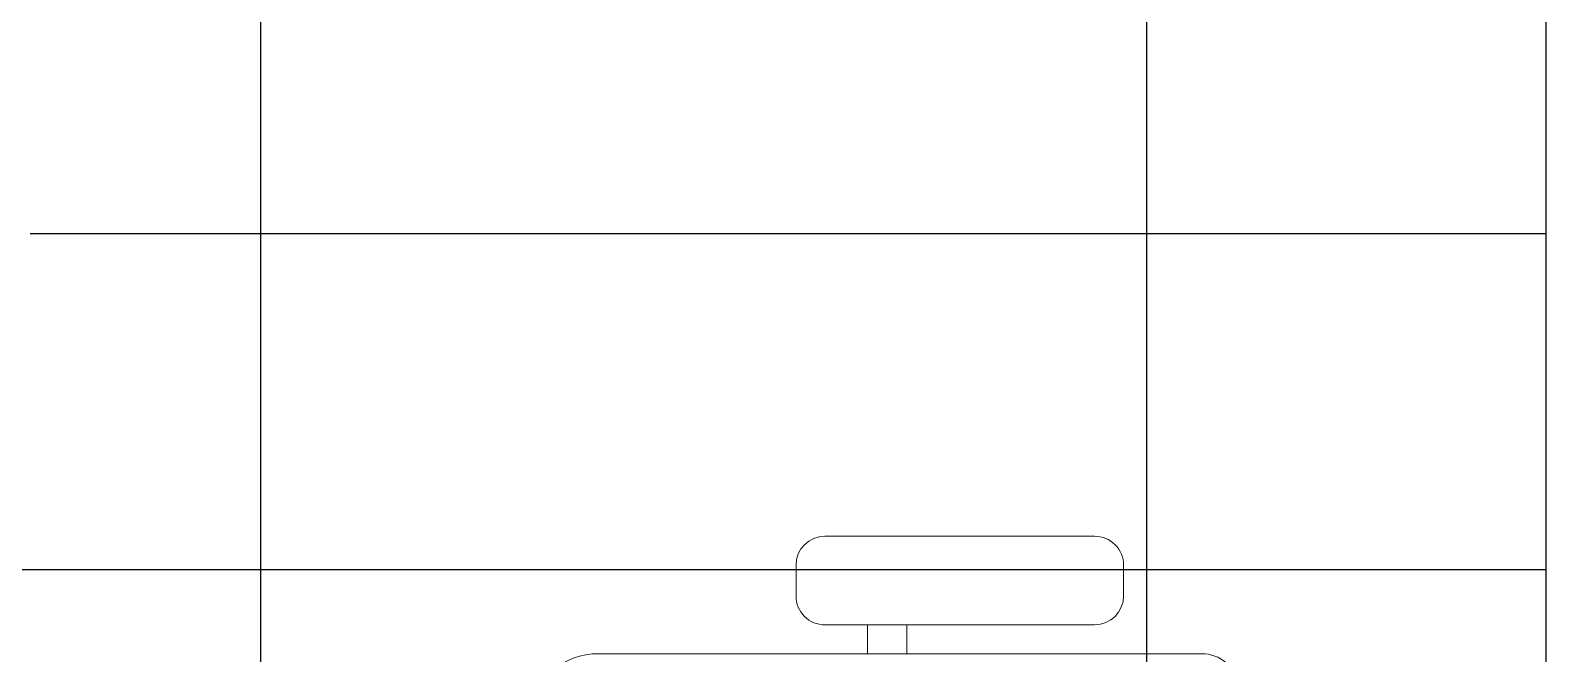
# Model space of a CAD drawing. Extents: x -509638 to 57327, y -29287 to 19916.
# Drawn here: x 37450 to 38476, y -11087 to -10665 of the extents above; entities that cross this region are included whole.
import ezdxf

# ---------------------------------------------------------------- set-up
doc = ezdxf.new("R2010")
doc.units = 0
doc.header["$LTSCALE"] = 0.25
doc.linetypes.add('DASHDOT', pattern=[25.4, 12.7, -6.35, 0, -6.35])
doc.layers.add('01-First Floor$0$FALSE CEILING', color=251, linetype='Continuous')
for name, color, linetype, lineweight in [('01-First Floor$0$LOADING', 253, 'Continuous', 5), ('01-First Floor$0$Walls', 251, 'Continuous', 5), ('E-LITE-CLNG-CNDT', 6, 'DASHDOT', 35)]:
    doc.layers.add(name, color=color, linetype=linetype, lineweight=lineweight)

# ---------------------------------------------------------------- blocks, each defined once
blk = doc.blocks.new('01-First Floor$0$GF21018-P')
at = {"color": 0}
for p, q in [((-0.2207, 0.4756), (-0.2207, 0.0675)), ((-0.2806, 0.3422), (-0.2598, 0.3422)), ((-0.3002, 0.3226), (-0.3002, 0.14)), ((-0.2402, 0.3226), (-0.2402, 0.14)), ((-0.2402, 0.2937), (-0.2207, 0.2937)), ((-0.2402, 0.2671), (-0.2207, 0.2671)), ((-0.2806, 0.1204), (-0.2598, 0.1204))]:
    blk.add_line(p, q, dxfattribs=at)
for centre, radius, start, end in [((-0.1707, 0.4756), 0.05, 99.6329, 180), ((-0.2806, 0.3226), 0.0196, 90, 180), ((-0.2598, 0.3226), 0.0196, 360, 90), ((-0.2806, 0.14), 0.0196, 180, 270), ((-0.2598, 0.14), 0.0196, 270, 360), ((-0.1957, 0.0675), 0.025, 180, 261.4721)]:
    blk.add_arc(centre, radius, start, end, dxfattribs=at)
blk = doc.blocks.new('01-First Floor')
at = {"layer": '01-First Floor$0$FALSE CEILING', "linetype": 'Continuous'}
for p, q in [((37606, -12830), (37606, -8830)), ((38206, -12830), (38206, -8830)), ((34976, -11030), (38476, -11030))]:
    blk.add_line(p, q, dxfattribs=at)
at = {"layer": '01-First Floor$0$FALSE CEILING'}
blk.add_line((37449.9, -10802.6, -0.1), (38476, -10802.6, -0.1), dxfattribs=at)
blk.add_lwpolyline([(34976, -12830), (34976, -10710), (34976, -10710), (34976, -8830), (38476, -8830), (38476, -12830), (34976, -12830)], dxfattribs=at)
at = {"layer": '01-First Floor$0$LOADING'}
blk.add_line((37449.9, -10802.6, -0.1), (38476, -10802.6, -0.1), dxfattribs=at)
at = {"layer": '01-First Floor$0$Walls'}
blk.add_line((38476, -8830), (38476, -12830), dxfattribs=at)
at = {"layer": '01-First Floor$0$LOADING', "extrusion": (7.77426e-06, 2.24021e-05, 1), "xscale": -1000, "yscale": 1000, "zscale": 1000, "rotation": 90.00141075505213}
blk.add_blockref('01-First Floor$0$GF21018-P', (38310.6, -11307.6, -0.1), dxfattribs=at)

msp = doc.modelspace()

# ---------------------------------------------------------------- block references
at = {"layer": 'E-LITE-CLNG-CNDT'}
msp.add_blockref('01-First Floor', (0, 0), dxfattribs=at)

doc.saveas('drawing.dxf')
